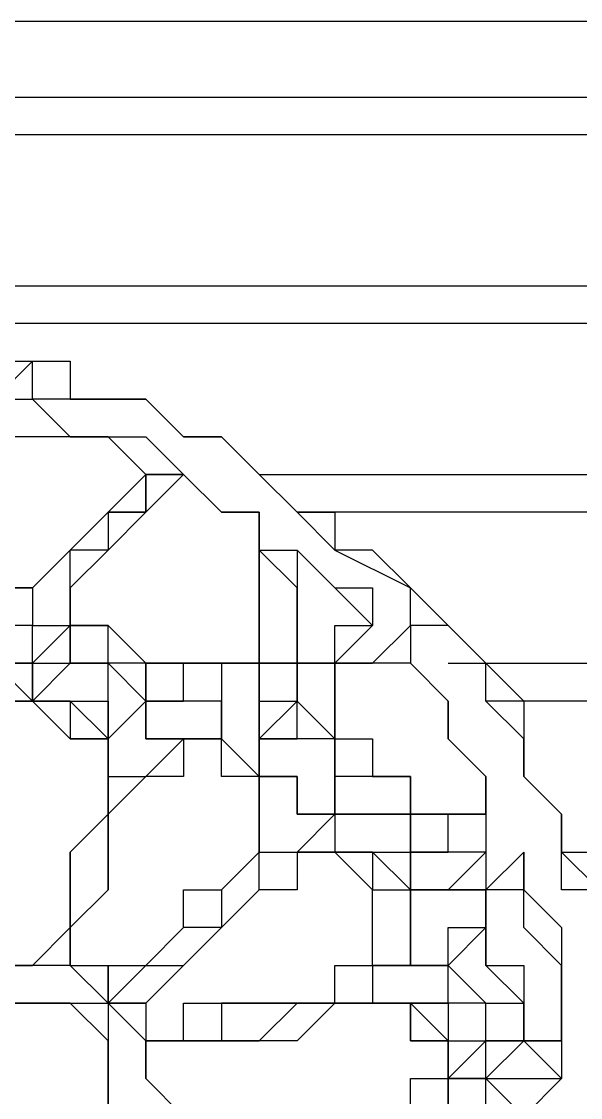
# Model space of a CAD drawing. Header units: millimetres. Extents: x 0 to 600, y 0 to 450.
# Drawn here: x 471.71 to 486.5, y 224.5 to 253 of the extents above; entities that cross this region are included whole.
import ezdxf

# ---------------------------------------------------------------- set-up
doc = ezdxf.new("R2010")
doc.units = ezdxf.units.MM
doc.layers.add('Engraving', color=1, linetype='Continuous')
doc.layers.add('External Cuts', color=5, linetype='Continuous')

# ---------------------------------------------------------------- blocks, each defined once
blk = doc.blocks.new('roof front')
blk.add_line((0, 78), (-150, 78))

msp = doc.modelspace()

# ---------------------------------------------------------------- linework, layer by layer
at = {"layer": 'Engraving'}
for p, q in [((394, 251), (550, 251)), ((550, 250), (394, 250)), ((394, 246), (550, 246)), ((394, 246), (550, 246)), ((394, 246), (550, 246)), ((550, 245), (394, 245)), ((550, 245), (394, 245)), ((550, 245), (394, 245)), ((471, 244), (472, 244)), ((472, 244), (471, 243)), ((472, 244), (472, 244)), ((472, 244), (472, 244)), ((472, 244), (473, 244)), ((472, 243), (472, 244)), ((472, 244), (472, 244)), ((472, 244), (472, 244)), ((473, 244), (473, 243)), ((471, 243), (472, 243)), ((473, 243), (472, 243)), ((472, 243), (472, 243)), ((472, 243), (472, 243)), ((472, 243), (473, 242)), ((473, 243), (474, 243)), ((474, 243), (473, 243)), ((474, 243), (475, 243)), ((475, 243), (474, 243)), ((474, 243), (474, 243)), ((475, 243), (475, 243)), ((475, 243), (476, 242)), ((476, 242), (475, 243)), ((472, 242), (471, 242)), ((473, 242), (472, 242)), ((472, 242), (472, 242)), ((472, 242), (472, 242)), ((472, 242), (472, 242)), ((473, 242), (473, 242)), ((473, 242), (475, 242)), ((474, 242), (473, 242)), ((473, 242), (473, 242)), ((475, 241), (474, 242)), ((475, 242), (476, 241)), ((476, 242), (477, 242)), ((477, 242), (476, 242)), ((477, 242), (478, 241)), ((478, 241), (477, 242)), ((474, 240), (475, 241)), ((475, 240), (475, 241)), ((475, 241), (476, 241)), ((476, 241), (475, 240)), ((476, 241), (475, 241)), ((475, 241), (475, 240)), ((475, 241), (475, 241)), ((475, 241), (475, 241)), ((476, 241), (476, 241)), ((476, 241), (476, 241)), ((476, 241), (477, 240)), ((477, 240), (476, 241)), ((476, 241), (476, 241)), ((476, 241), (476, 241)), ((476, 241), (476, 241)), ((476, 241), (476, 241)), ((476, 241), (476, 241)), ((476, 241), (476, 241)), ((478, 241), (522, 241)), ((478, 241), (479, 240)), ((479, 240), (478, 241)), ((478, 241), (478, 241)), ((473, 239), (474, 240)), ((473, 239), (474, 240)), ((474, 240), (475, 240)), ((475, 240), (474, 239)), ((475, 240), (474, 240)), ((474, 240), (474, 239)), ((474, 240), (474, 240)), ((475, 240), (475, 240)), ((475, 240), (475, 240)), ((475, 240), (475, 240)), ((477, 240), (477, 240)), ((477, 240), (478, 240)), ((478, 240), (477, 240)), ((477, 240), (477, 240)), ((477, 240), (477, 240)), ((477, 240), (477, 240)), ((478, 240), (478, 240)), ((478, 240), (478, 240)), ((478, 240), (478, 239)), ((478, 239), (478, 240)), ((521, 240), (479, 240)), ((479, 240), (480, 240)), ((480, 239), (479, 240)), ((480, 240), (480, 239)), ((473, 239), (472, 238)), ((472, 238), (473, 239)), ((473, 238), (473, 239)), ((474, 239), (473, 238)), ((474, 239), (473, 239)), ((474, 239), (474, 239)), ((478, 239), (478, 239)), ((478, 239), (478, 239)), ((478, 239), (478, 238)), ((478, 238), (478, 239)), ((478, 239), (478, 239)), ((479, 238), (478, 239)), ((478, 239), (478, 239)), ((478, 239), (478, 239)), ((478, 239), (478, 239)), ((478, 239), (478, 239)), ((478, 239), (479, 239)), ((479, 239), (479, 239)), ((479, 239), (479, 239)), ((479, 239), (479, 239)), ((479, 239), (480, 238)), ((480, 238), (479, 239)), ((479, 239), (479, 239)), ((479, 239), (479, 239)), ((479, 239), (479, 239)), ((479, 239), (479, 239)), ((479, 239), (479, 238)), ((480, 239), (482, 238)), ((481, 239), (480, 239)), ((482, 238), (481, 239)), ((471, 238), (472, 238)), ((472, 238), (471, 238)), ((471, 238), (472, 238)), ((472, 238), (472, 238)), ((472, 238), (472, 238)), ((472, 238), (472, 237)), ((472, 238), (472, 238)), ((472, 238), (472, 238)), ((472, 238), (472, 238)), ((472, 238), (472, 238)), ((472, 238), (472, 238)), ((472, 238), (472, 238)), ((472, 238), (472, 238)), ((473, 237), (473, 238)), ((473, 238), (473, 238)), ((473, 238), (473, 238)), ((473, 238), (473, 238)), ((473, 238), (473, 238)), ((473, 238), (473, 238)), ((473, 238), (473, 238)), ((473, 238), (473, 237)), ((478, 238), (478, 237)), ((478, 237), (478, 238)), ((479, 237), (479, 238)), ((479, 238), (479, 238)), ((479, 238), (479, 237)), ((480, 238), (481, 238)), ((481, 237), (480, 238)), ((481, 238), (481, 237)), ((482, 238), (483, 237)), ((482, 237), (482, 238)), ((472, 237), (471, 237)), ((472, 237), (472, 237)), ((472, 237), (473, 237)), ((473, 237), (472, 236)), ((472, 236), (472, 237)), ((472, 237), (472, 237)), ((472, 237), (472, 237)), ((472, 237), (472, 237)), ((472, 237), (472, 237)), ((472, 237), (472, 237)), ((472, 237), (472, 237)), ((472, 237), (472, 237)), ((472, 237), (472, 237)), ((473, 236), (473, 237)), ((473, 237), (473, 237)), ((473, 237), (473, 236)), ((473, 237), (473, 237)), ((473, 237), (473, 237)), ((474, 237), (473, 237)), ((473, 237), (473, 237)), ((473, 237), (473, 237)), ((473, 237), (473, 237)), ((473, 237), (473, 237)), ((473, 237), (473, 237)), ((473, 237), (473, 237)), ((473, 237), (473, 237)), ((473, 237), (473, 237)), ((473, 237), (474, 237)), ((474, 236), (474, 237)), ((474, 237), (474, 237)), ((474, 237), (475, 236)), ((478, 237), (478, 237)), ((478, 237), (478, 236)), ((478, 236), (478, 237)), ((478, 237), (478, 237)), ((479, 236), (479, 237)), ((479, 237), (479, 237)), ((479, 237), (479, 236)), ((481, 237), (480, 236)), ((480, 236), (480, 237)), ((480, 237), (481, 237)), ((481, 236), (482, 237)), ((481, 237), (481, 237)), ((481, 237), (481, 237)), ((481, 237), (481, 237)), ((481, 237), (481, 237)), ((481, 237), (481, 237)), ((481, 237), (481, 237)), ((483, 237), (482, 237)), ((482, 237), (482, 236)), ((483, 237), (483, 237)), ((483, 237), (484, 236)), ((484, 236), (483, 237)), ((471, 236), (472, 235)), ((472, 236), (471, 236)), ((471, 236), (472, 236)), ((472, 235), (472, 236)), ((472, 236), (473, 236)), ((473, 236), (472, 235)), ((472, 236), (472, 235)), ((472, 235), (472, 236)), ((472, 236), (472, 236)), ((472, 236), (472, 236)), ((472, 236), (472, 236)), ((472, 236), (472, 236)), ((472, 236), (472, 236)), ((472, 236), (472, 236)), ((473, 236), (473, 236)), ((473, 236), (474, 236)), ((474, 236), (473, 236)), ((473, 236), (473, 236)), ((473, 236), (473, 236)), ((473, 236), (473, 236)), ((474, 236), (474, 236)), ((474, 236), (474, 236)), ((474, 236), (474, 236)), ((474, 236), (475, 235)), ((474, 235), (474, 236)), ((474, 236), (474, 236)), ((474, 236), (474, 236)), ((475, 236), (474, 236)), ((475, 236), (475, 236)), ((476, 236), (475, 236)), ((475, 236), (475, 235)), ((475, 235), (475, 236)), ((475, 236), (475, 236)), ((475, 236), (475, 236)), ((475, 236), (476, 236)), ((475, 236), (475, 236)), ((475, 236), (475, 236)), ((475, 236), (475, 236)), ((475, 236), (475, 236)), ((475, 236), (475, 236)), ((475, 236), (475, 236)), ((475, 236), (475, 236)), ((476, 235), (476, 236)), ((476, 236), (477, 236)), ((477, 236), (476, 236)), ((476, 236), (476, 236)), ((476, 236), (476, 236)), ((476, 236), (476, 236)), ((476, 236), (477, 236)), ((477, 236), (477, 236)), ((477, 236), (477, 236)), ((477, 236), (477, 235)), ((478, 236), (477, 236)), ((477, 236), (477, 236)), ((477, 236), (477, 236)), ((477, 236), (477, 236)), ((477, 236), (478, 236)), ((478, 235), (478, 236)), ((478, 236), (478, 236)), ((478, 236), (478, 236)), ((478, 236), (478, 236)), ((478, 236), (479, 236)), ((479, 236), (478, 236)), ((478, 236), (478, 236)), ((478, 236), (478, 235)), ((478, 236), (478, 236)), ((478, 236), (478, 236)), ((478, 236), (478, 236)), ((478, 236), (478, 236)), ((478, 236), (478, 236)), ((478, 236), (478, 236)), ((478, 236), (478, 236)), ((479, 236), (479, 236)), ((479, 236), (479, 236)), ((479, 236), (479, 236)), ((479, 236), (479, 236)), ((479, 236), (479, 235)), ((479, 235), (479, 236)), ((479, 236), (479, 236)), ((479, 236), (479, 236)), ((479, 236), (479, 236)), ((479, 236), (479, 236)), ((479, 236), (479, 236)), ((479, 236), (479, 236)), ((479, 236), (479, 236)), ((480, 236), (479, 236)), ((479, 236), (480, 236)), ((480, 235), (480, 236)), ((480, 236), (480, 236)), ((480, 236), (480, 236)), ((480, 236), (481, 236)), ((481, 236), (480, 236)), ((480, 236), (480, 236)), ((480, 236), (480, 235)), ((480, 236), (480, 236)), ((480, 236), (480, 236)), ((480, 236), (480, 236)), ((480, 236), (480, 236)), ((481, 236), (481, 236)), ((482, 236), (481, 236)), ((481, 236), (481, 236)), ((482, 236), (483, 235)), ((483, 235), (482, 236)), ((482, 236), (482, 236)), ((482, 236), (482, 236)), ((483, 236), (517, 236)), ((484, 236), (484, 236)), ((484, 236), (485, 235)), ((484, 235), (484, 236)), ((471, 235), (472, 235)), ((472, 235), (471, 235)), ((472, 235), (471, 235)), ((472, 235), (472, 235)), ((472, 235), (473, 235)), ((473, 234), (472, 235)), ((472, 235), (472, 235)), ((472, 235), (472, 235)), ((472, 235), (472, 235)), ((472, 235), (472, 235)), ((473, 235), (472, 235)), ((472, 235), (472, 235)), ((472, 235), (472, 235)), ((472, 235), (472, 235)), ((472, 235), (472, 235)), ((472, 235), (472, 235)), ((472, 235), (472, 235)), ((472, 235), (473, 235)), ((472, 235), (472, 235)), ((473, 235), (473, 235)), ((473, 235), (473, 234)), ((474, 234), (473, 235)), ((473, 235), (473, 235)), ((473, 235), (473, 235)), ((473, 235), (473, 235)), ((473, 235), (473, 235)), ((473, 235), (474, 235)), ((475, 235), (474, 234)), ((474, 234), (474, 235)), ((474, 235), (474, 235)), ((474, 235), (474, 235)), ((474, 235), (474, 235)), ((474, 235), (474, 235)), ((474, 235), (474, 234)), ((475, 234), (475, 235)), ((475, 235), (475, 235)), ((475, 235), (475, 235)), ((475, 235), (475, 235)), ((475, 235), (476, 235)), ((476, 235), (475, 235)), ((475, 235), (475, 235)), ((475, 235), (475, 234)), ((475, 235), (475, 235)), ((475, 235), (475, 235)), ((475, 235), (475, 235)), ((475, 235), (475, 235)), ((475, 235), (475, 235)), ((476, 235), (476, 235)), ((477, 235), (476, 235)), ((476, 235), (476, 235)), ((476, 235), (476, 235)), ((477, 235), (477, 234)), ((477, 234), (477, 235)), ((477, 235), (477, 235)), ((477, 235), (477, 235)), ((477, 235), (477, 235)), ((477, 235), (477, 235)), ((477, 235), (477, 235)), ((477, 235), (477, 235)), ((478, 235), (478, 235)), ((478, 235), (478, 235)), ((479, 235), (478, 234)), ((478, 234), (478, 235)), ((478, 235), (478, 235)), ((478, 235), (479, 235)), ((478, 235), (478, 235)), ((478, 235), (478, 234)), ((478, 234), (478, 235)), ((478, 235), (478, 235)), ((479, 234), (479, 235)), ((479, 235), (480, 234)), ((479, 235), (479, 235)), ((479, 235), (479, 235)), ((479, 235), (479, 235)), ((479, 235), (479, 235)), ((479, 235), (479, 235)), ((480, 234), (480, 235)), ((480, 235), (480, 235)), ((480, 235), (480, 235)), ((480, 235), (480, 235)), ((480, 235), (480, 235)), ((480, 235), (480, 235)), ((480, 235), (480, 235)), ((480, 235), (480, 235)), ((480, 235), (480, 235)), ((480, 235), (480, 235)), ((480, 235), (480, 235)), ((480, 235), (480, 234)), ((483, 235), (483, 234)), ((483, 234), (483, 235)), ((516, 235), (484, 235)), ((485, 234), (484, 235)), ((485, 235), (485, 234)), ((473, 234), (474, 234)), ((474, 234), (473, 234)), ((473, 234), (473, 234)), ((473, 234), (473, 234)), ((473, 234), (473, 234)), ((474, 234), (474, 234)), ((474, 234), (474, 234)), ((474, 234), (474, 233)), ((474, 233), (474, 234)), ((474, 234), (474, 234)), ((474, 234), (474, 234)), ((474, 234), (474, 234)), ((474, 234), (474, 234)), ((474, 234), (474, 234)), ((474, 234), (474, 234)), ((474, 234), (474, 234)), ((474, 234), (474, 234)), ((474, 234), (474, 234)), ((474, 234), (474, 234)), ((475, 233), (476, 234)), ((475, 234), (475, 234)), ((476, 234), (475, 234)), ((475, 234), (475, 234)), ((475, 234), (475, 234)), ((475, 234), (475, 234)), ((475, 234), (475, 234)), ((475, 234), (475, 234)), ((475, 234), (476, 234)), ((475, 234), (475, 234)), ((475, 234), (475, 234)), ((475, 234), (475, 234)), ((475, 234), (475, 234)), ((475, 234), (475, 234)), ((475, 234), (475, 234)), ((475, 234), (475, 234)), ((476, 234), (476, 234)), ((476, 234), (476, 234)), ((476, 234), (477, 234)), ((477, 234), (476, 234)), ((476, 234), (476, 234)), ((476, 234), (476, 233)), ((477, 234), (476, 234)), ((476, 234), (476, 234)), ((476, 234), (476, 234)), ((476, 234), (476, 234)), ((476, 234), (477, 234)), ((477, 234), (477, 234)), ((477, 234), (478, 233)), ((477, 233), (477, 234)), ((477, 234), (477, 234)), ((477, 234), (477, 234)), ((477, 234), (477, 234)), ((477, 234), (477, 234)), ((477, 234), (477, 234)), ((477, 234), (477, 234)), ((478, 233), (478, 234)), ((478, 234), (478, 234)), ((478, 234), (479, 234)), ((479, 234), (478, 234)), ((478, 234), (478, 234)), ((478, 234), (478, 234)), ((478, 234), (478, 234)), ((478, 234), (478, 233)), ((478, 234), (478, 234)), ((478, 234), (478, 234)), ((478, 234), (478, 234)), ((478, 234), (478, 234)), ((478, 234), (478, 234)), ((480, 234), (479, 234)), ((479, 234), (479, 234)), ((479, 234), (479, 234)), ((480, 234), (480, 234)), ((480, 234), (480, 233)), ((480, 233), (480, 234)), ((480, 234), (480, 234)), ((480, 234), (480, 234)), ((480, 233), (480, 234)), ((480, 234), (480, 234)), ((480, 234), (480, 234)), ((480, 234), (480, 234)), ((480, 234), (481, 234)), ((481, 234), (481, 233)), ((483, 234), (484, 233)), ((484, 233), (483, 234)), ((483, 234), (483, 234)), ((485, 234), (485, 233)), ((485, 233), (485, 234)), ((474, 232), (474, 233)), ((474, 233), (474, 233)), ((474, 233), (474, 233)), ((474, 233), (475, 233)), ((475, 233), (474, 232)), ((474, 233), (474, 233)), ((474, 233), (474, 233)), ((474, 233), (474, 233)), ((474, 233), (474, 233)), ((474, 233), (474, 232)), ((474, 232), (474, 233)), ((474, 233), (474, 233)), ((474, 233), (474, 233)), ((475, 233), (475, 233)), ((476, 233), (475, 233)), ((475, 233), (475, 233)), ((475, 233), (475, 233)), ((475, 233), (475, 233)), ((475, 233), (475, 233)), ((478, 233), (477, 233)), ((477, 233), (477, 233)), ((478, 233), (478, 233)), ((478, 233), (478, 233)), ((478, 233), (478, 232)), ((478, 232), (478, 233)), ((478, 233), (478, 233)), ((479, 233), (478, 233)), ((478, 233), (478, 233)), ((478, 233), (479, 233)), ((479, 232), (479, 233)), ((479, 233), (479, 233)), ((479, 233), (479, 233)), ((479, 233), (479, 232)), ((480, 233), (480, 233)), ((480, 233), (480, 233)), ((480, 233), (480, 233)), ((480, 233), (480, 232)), ((480, 232), (480, 233)), ((480, 233), (480, 233)), ((480, 233), (480, 233)), ((480, 233), (480, 233)), ((481, 233), (480, 233)), ((480, 233), (480, 233)), ((482, 233), (481, 233)), ((481, 233), (481, 233)), ((481, 233), (481, 233)), ((481, 233), (481, 233)), ((481, 233), (482, 233)), ((482, 232), (482, 233)), ((482, 233), (482, 233)), ((482, 233), (482, 232)), ((484, 233), (484, 233)), ((484, 233), (484, 232)), ((484, 232), (484, 233)), ((484, 233), (484, 233)), ((484, 233), (484, 233)), ((484, 233), (484, 233)), ((484, 233), (484, 233)), ((484, 233), (484, 233)), ((485, 233), (486, 232)), ((486, 232), (485, 233)), ((485, 233), (485, 233)), ((474, 232), (473, 231)), ((473, 231), (474, 232)), ((474, 231), (474, 232)), ((474, 232), (474, 232)), ((474, 232), (474, 232)), ((474, 232), (474, 231)), ((478, 232), (478, 232)), ((478, 232), (478, 232)), ((478, 232), (478, 232)), ((478, 232), (478, 231)), ((478, 231), (478, 232)), ((478, 232), (478, 232)), ((478, 232), (478, 232)), ((479, 231), (480, 232)), ((479, 232), (479, 232)), ((479, 232), (479, 232)), ((480, 232), (479, 232)), ((479, 232), (479, 232)), ((479, 232), (479, 232)), ((479, 232), (479, 232)), ((479, 232), (479, 232)), ((479, 232), (479, 232)), ((479, 232), (480, 232)), ((479, 232), (479, 232)), ((479, 232), (479, 232)), ((479, 232), (479, 232)), ((479, 232), (479, 232)), ((480, 232), (480, 232)), ((480, 232), (480, 232)), ((480, 232), (481, 232)), ((481, 232), (480, 232)), ((480, 232), (480, 232)), ((480, 232), (480, 232)), ((480, 232), (480, 232)), ((480, 232), (480, 231)), ((481, 232), (481, 232)), ((481, 232), (482, 232)), ((482, 232), (481, 232)), ((481, 232), (481, 232)), ((482, 232), (482, 232)), ((482, 232), (482, 232)), ((482, 232), (482, 232)), ((482, 232), (483, 232)), ((483, 232), (482, 232)), ((482, 232), (482, 231)), ((482, 231), (482, 232)), ((482, 232), (482, 232)), ((482, 232), (482, 232)), ((482, 232), (482, 232)), ((482, 232), (482, 232)), ((483, 232), (482, 232)), ((482, 232), (482, 232)), ((482, 232), (482, 232)), ((482, 232), (483, 232)), ((483, 231), (483, 232)), ((483, 232), (483, 232)), ((483, 232), (483, 232)), ((483, 232), (483, 232)), ((483, 232), (484, 232)), ((483, 232), (483, 232)), ((484, 232), (483, 232)), ((483, 232), (483, 232)), ((483, 232), (483, 232)), ((483, 232), (483, 232)), ((483, 232), (483, 232)), ((483, 232), (484, 232)), ((483, 232), (483, 232)), ((483, 232), (483, 232)), ((483, 232), (483, 232)), ((483, 232), (483, 232)), ((484, 232), (484, 232)), ((484, 232), (484, 232)), ((484, 232), (484, 231)), ((484, 232), (484, 232)), ((484, 232), (484, 232)), ((484, 232), (484, 232)), ((484, 232), (484, 232)), ((484, 232), (484, 232)), ((484, 232), (484, 232)), ((484, 232), (484, 232)), ((484, 232), (484, 232)), ((486, 232), (486, 231)), ((486, 231), (486, 232)), ((473, 231), (473, 231)), ((473, 231), (473, 229)), ((473, 230), (473, 231)), ((473, 231), (473, 231)), ((474, 230), (474, 231)), ((474, 231), (474, 231)), ((474, 231), (474, 231)), ((474, 231), (474, 231)), ((474, 231), (474, 230)), ((478, 231), (477, 230)), ((477, 230), (478, 231)), ((478, 230), (478, 231)), ((478, 231), (478, 231)), ((478, 231), (479, 231)), ((478, 231), (478, 231)), ((478, 231), (478, 231)), ((478, 231), (478, 231)), ((478, 231), (478, 231)), ((478, 231), (478, 231)), ((479, 231), (479, 231)), ((479, 231), (479, 231)), ((479, 231), (480, 231)), ((480, 231), (479, 231)), ((479, 231), (479, 231)), ((479, 231), (479, 231)), ((479, 231), (479, 230)), ((480, 231), (479, 231)), ((479, 231), (479, 231)), ((479, 231), (479, 231)), ((480, 231), (480, 231)), ((480, 231), (480, 231)), ((480, 231), (480, 231)), ((480, 231), (481, 231)), ((481, 230), (480, 231)), ((480, 231), (480, 231)), ((480, 231), (480, 231)), ((481, 231), (480, 231)), ((480, 231), (480, 231)), ((480, 231), (480, 231)), ((480, 231), (480, 231)), ((480, 231), (480, 231)), ((480, 231), (480, 231)), ((480, 231), (481, 231)), ((481, 231), (481, 230)), ((481, 231), (481, 231)), ((481, 231), (481, 231)), ((482, 230), (481, 231)), ((481, 231), (481, 231)), ((481, 231), (481, 231)), ((481, 231), (481, 231)), ((481, 231), (481, 231)), ((481, 231), (481, 231)), ((481, 231), (481, 231)), ((481, 231), (482, 231)), ((482, 230), (482, 231)), ((482, 231), (483, 231)), ((483, 231), (482, 231)), ((482, 231), (482, 231)), ((482, 231), (482, 230)), ((482, 231), (482, 231)), ((482, 231), (482, 230)), ((482, 231), (482, 231)), ((482, 231), (482, 231)), ((482, 231), (482, 231)), ((484, 231), (483, 231)), ((483, 231), (483, 231)), ((483, 231), (483, 231)), ((483, 231), (483, 231)), ((483, 231), (483, 231)), ((483, 230), (484, 231)), ((484, 230), (485, 231)), ((484, 231), (484, 231)), ((484, 231), (484, 231)), ((484, 231), (484, 231)), ((484, 231), (484, 231)), ((484, 231), (484, 230)), ((484, 231), (484, 231)), ((484, 231), (484, 231)), ((484, 231), (484, 231)), ((484, 231), (484, 231)), ((484, 231), (484, 231)), ((484, 231), (484, 231)), ((484, 231), (484, 231)), ((485, 231), (485, 231)), ((485, 231), (485, 231)), ((485, 231), (485, 231)), ((485, 231), (485, 230)), ((485, 230), (485, 231)), ((485, 231), (485, 230)), ((486, 231), (514, 231)), ((486, 231), (486, 231)), ((486, 231), (486, 231)), ((486, 231), (486, 231)), ((486, 231), (487, 230)), ((486, 230), (486, 231)), ((486, 231), (486, 231)), ((486, 231), (486, 231)), ((473, 229), (474, 230)), ((474, 230), (473, 229)), ((473, 229), (473, 230)), ((474, 230), (474, 230)), ((476, 229), (476, 230)), ((476, 230), (477, 230)), ((477, 229), (478, 230)), ((478, 230), (477, 229)), ((477, 230), (477, 230)), ((477, 230), (477, 229)), ((479, 230), (478, 230)), ((479, 230), (479, 230)), ((479, 230), (479, 230)), ((481, 230), (481, 230)), ((481, 230), (481, 230)), ((481, 230), (482, 230)), ((481, 229), (481, 230)), ((481, 230), (481, 230)), ((481, 230), (481, 230)), ((481, 230), (481, 230)), ((482, 230), (482, 229)), ((482, 229), (482, 230)), ((482, 230), (482, 230)), ((482, 230), (483, 230)), ((483, 230), (482, 230)), ((482, 230), (482, 230)), ((482, 230), (482, 230)), ((482, 230), (482, 230)), ((482, 230), (482, 229)), ((482, 230), (482, 230)), ((483, 230), (482, 230)), ((482, 230), (482, 230)), ((482, 230), (482, 230)), ((482, 230), (482, 230)), ((482, 230), (483, 230)), ((483, 230), (484, 230)), ((484, 230), (483, 230)), ((483, 230), (483, 230)), ((483, 230), (483, 230)), ((484, 230), (483, 230)), ((483, 230), (483, 230)), ((483, 230), (483, 230)), ((483, 230), (483, 230)), ((484, 229), (484, 230)), ((484, 230), (484, 230)), ((484, 230), (484, 230)), ((484, 230), (484, 230)), ((484, 230), (484, 230)), ((485, 230), (484, 230)), ((484, 230), (484, 230)), ((484, 230), (484, 229)), ((484, 230), (484, 230)), ((484, 230), (484, 230)), ((484, 230), (484, 229)), ((484, 229), (484, 230)), ((484, 230), (484, 230)), ((484, 230), (484, 230)), ((485, 230), (485, 230)), ((485, 230), (486, 229)), ((485, 229), (485, 230)), ((485, 230), (485, 230)), ((485, 230), (485, 230)), ((487, 230), (486, 230)), ((472, 228), (473, 229)), ((473, 228), (473, 229)), ((473, 229), (473, 229)), ((473, 229), (473, 229)), ((473, 229), (473, 228)), ((473, 229), (473, 229)), ((473, 229), (473, 228)), ((476, 229), (475, 228)), ((475, 228), (476, 229)), ((476, 228), (477, 229)), ((477, 229), (476, 228)), ((477, 229), (476, 229)), ((481, 228), (481, 229)), ((481, 229), (481, 229)), ((481, 229), (481, 229)), ((481, 229), (481, 229)), ((482, 229), (482, 229)), ((482, 229), (482, 229)), ((482, 229), (482, 228)), ((482, 228), (482, 229)), ((482, 229), (482, 229)), ((482, 229), (482, 229)), ((482, 229), (482, 229)), ((482, 229), (482, 229)), ((482, 229), (482, 228)), ((484, 229), (483, 228)), ((483, 228), (483, 229)), ((483, 229), (483, 229)), ((483, 229), (483, 229)), ((483, 229), (484, 229)), ((484, 228), (484, 229)), ((484, 229), (484, 229)), ((484, 229), (484, 229)), ((484, 229), (484, 229)), ((484, 229), (484, 229)), ((484, 229), (484, 228)), ((484, 229), (484, 229)), ((484, 229), (484, 229)), ((486, 228), (485, 229)), ((485, 229), (485, 229)), ((486, 229), (486, 228)), ((472, 228), (471, 228)), ((471, 228), (472, 228)), ((473, 228), (472, 228)), ((472, 228), (472, 228)), ((472, 228), (472, 228)), ((472, 228), (472, 228)), ((472, 228), (472, 228)), ((472, 228), (472, 228)), ((474, 227), (473, 228)), ((473, 228), (473, 228)), ((473, 228), (473, 228)), ((473, 228), (473, 228)), ((473, 228), (473, 228)), ((473, 228), (473, 228)), ((473, 228), (473, 228)), ((473, 228), (474, 228)), ((474, 227), (475, 228)), ((475, 228), (474, 227)), ((474, 228), (475, 228)), ((474, 228), (474, 228)), ((474, 228), (474, 227)), ((474, 227), (474, 228)), ((474, 228), (474, 228)), ((474, 228), (474, 228)), ((475, 228), (475, 228)), ((475, 228), (476, 228)), ((476, 228), (475, 227)), ((480, 227), (480, 228)), ((480, 228), (481, 228)), ((482, 228), (481, 228)), ((481, 228), (481, 228)), ((481, 228), (481, 227)), ((481, 228), (481, 228)), ((481, 228), (481, 228)), ((481, 228), (481, 228)), ((481, 228), (481, 228)), ((481, 228), (482, 228)), ((482, 228), (481, 228)), ((481, 228), (481, 228)), ((481, 228), (481, 228)), ((482, 228), (482, 228)), ((483, 228), (482, 228)), ((482, 228), (483, 228)), ((482, 228), (482, 228)), ((482, 228), (482, 228)), ((482, 228), (482, 228)), ((482, 228), (482, 228)), ((482, 228), (482, 228)), ((483, 227), (483, 228)), ((483, 228), (483, 228)), ((483, 228), (483, 228)), ((483, 228), (484, 227)), ((483, 228), (483, 228)), ((483, 228), (483, 228)), ((483, 228), (483, 228)), ((483, 228), (483, 228)), ((483, 228), (483, 228)), ((485, 227), (484, 228)), ((484, 228), (484, 228)), ((484, 228), (484, 228)), ((484, 228), (484, 228)), ((484, 228), (484, 228)), ((484, 228), (484, 228)), ((484, 228), (484, 228)), ((484, 228), (484, 228)), ((484, 228), (484, 228)), ((484, 228), (484, 228)), ((484, 228), (484, 228)), ((484, 228), (485, 228)), ((485, 228), (485, 227)), ((486, 228), (486, 228)), ((486, 228), (486, 227)), ((486, 227), (486, 228)), ((471, 227), (472, 227)), ((472, 227), (471, 227)), ((472, 227), (472, 227)), ((472, 227), (472, 227)), ((472, 227), (473, 227)), ((473, 227), (472, 227)), ((472, 227), (472, 227)), ((472, 227), (472, 227)), ((473, 227), (473, 227)), ((473, 227), (473, 227)), ((473, 227), (474, 227)), ((474, 226), (473, 227)), ((473, 227), (473, 227)), ((473, 227), (473, 227)), ((474, 227), (474, 226)), ((475, 226), (474, 227)), ((474, 227), (474, 227)), ((474, 227), (474, 227)), ((474, 227), (474, 227)), ((474, 227), (474, 227)), ((475, 227), (474, 227)), ((474, 227), (475, 227)), ((474, 227), (474, 227)), ((474, 227), (474, 227)), ((474, 227), (474, 227)), ((475, 227), (475, 227)), ((475, 227), (475, 226)), ((476, 226), (476, 227)), ((476, 227), (477, 227)), ((480, 227), (477, 227)), ((477, 227), (477, 226)), ((477, 227), (477, 227)), ((477, 227), (478, 227)), ((478, 226), (479, 227)), ((478, 227), (479, 227)), ((479, 227), (480, 227)), ((480, 227), (479, 226)), ((479, 227), (480, 227)), ((480, 227), (481, 227)), ((481, 227), (480, 227)), ((480, 227), (480, 227)), ((481, 227), (480, 227)), ((481, 227), (481, 227)), ((481, 227), (481, 227)), ((481, 227), (481, 227)), ((481, 227), (481, 227)), ((481, 227), (481, 227)), ((481, 227), (482, 227)), ((482, 227), (481, 227)), ((481, 227), (481, 227)), ((482, 227), (482, 226)), ((482, 226), (482, 227)), ((483, 226), (482, 227)), ((482, 227), (482, 227)), ((482, 227), (482, 227)), ((482, 227), (482, 227)), ((482, 227), (482, 227)), ((482, 227), (482, 227)), ((482, 227), (482, 227)), ((482, 227), (482, 227)), ((482, 227), (482, 227)), ((482, 227), (482, 227)), ((482, 227), (482, 227)), ((482, 227), (482, 227)), ((482, 227), (483, 227)), ((483, 227), (482, 227)), ((482, 227), (482, 227)), ((482, 227), (482, 227)), ((482, 227), (482, 227)), ((482, 227), (482, 227)), ((482, 227), (483, 227)), ((484, 227), (483, 227)), ((483, 227), (483, 227)), ((483, 227), (483, 227)), ((483, 227), (483, 226)), ((484, 227), (484, 227)), ((484, 227), (484, 227)), ((484, 227), (485, 227)), ((484, 226), (484, 227)), ((484, 227), (484, 227)), ((484, 227), (484, 227)), ((485, 227), (485, 226)), ((485, 226), (485, 227)), ((485, 227), (485, 227)), ((485, 227), (485, 227)), ((485, 227), (485, 226)), ((486, 227), (486, 226)), ((486, 226), (486, 227)), ((486, 227), (486, 227)), ((474, 226), (474, 226)), ((474, 226), (474, 226)), ((474, 226), (474, 226)), ((474, 226), (474, 225)), ((474, 225), (474, 226)), ((474, 226), (474, 226)), ((474, 226), (474, 226)), ((474, 226), (474, 226)), ((475, 225), (475, 226)), ((475, 226), (475, 226)), ((475, 226), (476, 226)), ((477, 226), (475, 226)), ((475, 226), (475, 225)), ((476, 226), (475, 226)), ((475, 226), (475, 226)), ((475, 226), (475, 226)), ((475, 226), (475, 226)), ((475, 226), (475, 226)), ((475, 226), (475, 226)), ((475, 226), (476, 226)), ((475, 226), (475, 226)), ((475, 226), (475, 226)), ((475, 226), (475, 226)), ((475, 226), (475, 226)), ((476, 226), (476, 226)), ((476, 226), (477, 226)), ((477, 226), (476, 226)), ((477, 226), (478, 226)), ((478, 226), (477, 226)), ((477, 226), (477, 226)), ((478, 226), (478, 226)), ((479, 226), (478, 226)), ((478, 226), (478, 226)), ((482, 226), (483, 226)), ((483, 226), (482, 226)), ((482, 226), (482, 226)), ((482, 226), (482, 226)), ((483, 226), (483, 226)), ((483, 226), (483, 226)), ((483, 226), (483, 225)), ((483, 225), (483, 226)), ((483, 226), (483, 226)), ((483, 226), (483, 226)), ((484, 226), (483, 225)), ((483, 225), (483, 226)), ((483, 226), (483, 226)), ((483, 226), (483, 226)), ((483, 226), (483, 226)), ((483, 226), (483, 226)), ((483, 226), (483, 226)), ((483, 226), (484, 226)), ((484, 225), (484, 226)), ((484, 226), (485, 226)), ((485, 226), (484, 225)), ((485, 226), (484, 226)), ((484, 226), (484, 226)), ((484, 226), (485, 226)), ((485, 226), (484, 226)), ((484, 226), (484, 226)), ((485, 226), (485, 226)), ((485, 226), (485, 226)), ((485, 226), (486, 226)), ((486, 225), (485, 226)), ((485, 226), (485, 226)), ((485, 226), (485, 226)), ((485, 226), (485, 226)), ((485, 226), (485, 226)), ((486, 226), (485, 226)), ((485, 226), (485, 226)), ((485, 226), (485, 226)), ((485, 226), (485, 226)), ((485, 226), (485, 226)), ((485, 226), (486, 226)), ((486, 226), (486, 226)), ((486, 226), (486, 225)), ((486, 226), (486, 226)), ((486, 226), (486, 226)), ((486, 226), (486, 226)), ((486, 226), (486, 226)), ((486, 226), (486, 226)), ((486, 226), (486, 226)), ((486, 226), (486, 226)), ((486, 226), (486, 226)), ((486, 226), (486, 226)), ((474, 225), (474, 225)), ((474, 225), (474, 225)), ((474, 225), (474, 224)), ((474, 224), (474, 225)), ((474, 225), (474, 225)), ((476, 224), (475, 225)), ((475, 225), (475, 225)), ((475, 225), (475, 225)), ((475, 225), (475, 225)), ((475, 225), (475, 225)), ((475, 225), (475, 225)), ((475, 225), (475, 225)), ((475, 225), (475, 225)), ((475, 225), (476, 224)), ((482, 224), (482, 225)), ((482, 225), (483, 225)), ((483, 224), (483, 225)), ((483, 225), (483, 225)), ((483, 225), (483, 225)), ((483, 225), (484, 225)), ((484, 225), (483, 225)), ((483, 225), (483, 225)), ((483, 225), (483, 224)), ((483, 225), (483, 225)), ((483, 225), (483, 225)), ((483, 225), (483, 224)), ((483, 225), (483, 225)), ((483, 225), (483, 225)), ((484, 225), (485, 224)), ((484, 224), (484, 225)), ((484, 225), (484, 225)), ((484, 225), (484, 225)), ((484, 225), (484, 225)), ((484, 225), (484, 225)), ((485, 224), (484, 225)), ((484, 225), (484, 225)), ((484, 225), (484, 225)), ((484, 225), (484, 225)), ((484, 225), (484, 225)), ((484, 225), (484, 225)), ((484, 225), (484, 225)), ((484, 225), (485, 225)), ((486, 225), (485, 224)), ((485, 225), (485, 225)), ((485, 225), (485, 225)), ((485, 225), (486, 225)), ((486, 225), (486, 225)), ((486, 225), (486, 225)), ((486, 225), (486, 225)), ((486, 225), (486, 225)), ((486, 225), (486, 225)), ((486, 225), (486, 225)), ((486, 225), (486, 225)), ((486, 225), (486, 225)), ((486, 225), (486, 225)), ((486, 225), (486, 225)), ((486, 225), (486, 225)), ((486, 225), (486, 225)), ((486, 225), (486, 225))]:
    msp.add_line(p, q, dxfattribs=at)

# ---------------------------------------------------------------- block references
at = {"layer": 'External Cuts'}
msp.add_blockref('roof front', (547, 175), dxfattribs=at)

doc.saveas('drawing.dxf')
